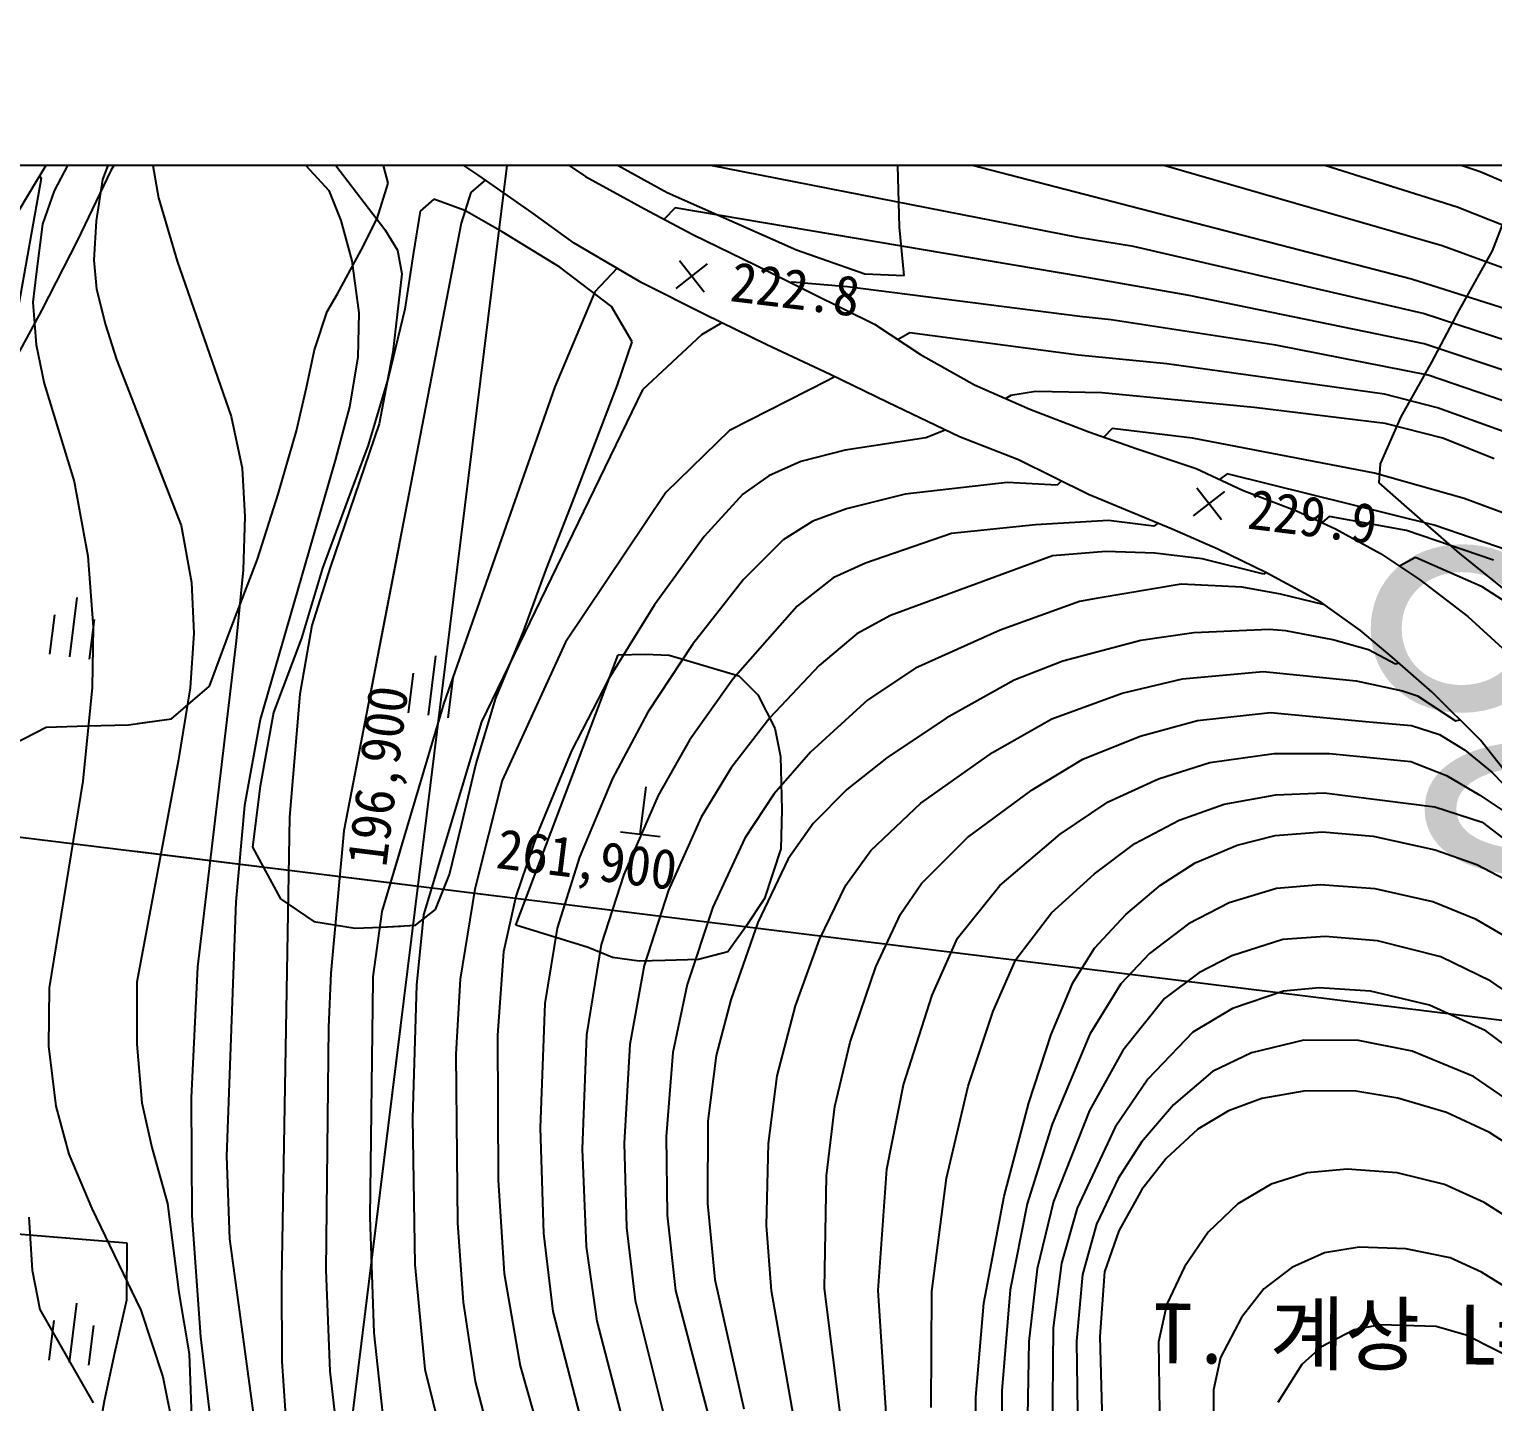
# Model space of a CAD drawing. Header units: millimetres. Extents: x 8678 to 9474, y 1103 to 1809.
# Drawn here: x 9258.2 to 9331.5, y 1486.9 to 1555.7 of the extents above; entities that cross this region are included whole.
import ezdxf
from ezdxf.enums import TextEntityAlignment as Align
from ezdxf.xclip import XClip

# ---------------------------------------------------------------- set-up
doc = ezdxf.new("R2010")
doc.units = ezdxf.units.MM
doc.header["$LTSCALE"] = 10
doc.header["$MEASUREMENT"] = 0
doc.header["$XCLIPFRAME"] = 2
doc.layers.add('TX-PAPR', color=2, linetype='Continuous', plot=False)
doc.layers.add('TZ-BASE', color=253, linetype='Continuous')
doc.styles.add('HANA', font='GulimChe.ttf')

# ---------------------------------------------------------------- blocks, each defined once
blk = doc.blocks.new('JD-CGHF56FJ')
at = {"layer": 'TZ-BASE'}
for p, q in [((497.373, -87.964), (530.195, 177.551)), ((79.556, 92.466), (512.161, 38.989)), ((566.251, 74.677, 217), (533.478, 85.97, 217)), ((565.1, 72.903, 218), (533.088, 83.043, 218)), ((564.354, 70.972, 219), (532.699, 80.115, 219)), ((496.158, 77.866, 212.55), (493.616, 73.687, 212.55)), ((498.279, 77.088, 217), (497.25, 74.295, 217)), ((499.399, 77.677, 212.7), (497.667, 74.748, 212.7)), ((507.802, 76.497, 220), (511.397, 71.784, 220)), ((507.802, 76.497, 220), (511.397, 71.784, 220)), ((516.105, 74.494, 212.55), (512.773, 76.719, 212.55)), ((562.827, 69.301, 220), (534.719, 76.58, 220)), ((496.031, 75.999, 216), (494.818, 73.726, 216)), ((499.653, 75.648, 218), (500.056, 73.383, 218)), ((499.653, 75.648, 218), (500.056, 73.383, 218)), ((511.563, 74.108, 212.7), (511.166, 75.618, 212.7)), ((511.563, 74.108, 212.7), (511.166, 75.618, 212.7)), ((518.787, 76.218, 256.28), (521.45, 74.448, 256.28)), ((521.958, 75.624, 221.71), (525.541, 73.639, 221.71)), ((506.99, 75.489, 219), (508.582, 73.744, 219)), ((506.99, 75.489, 219), (508.582, 73.744, 219)), ((546.117, 71.383, 221), (525.447, 75.448, 221)), ((537.167, 71.91, 221.71), (537.087, 75.094, 221.71)), ((494.173, 74.339, 215), (492.985, 67.704, 215)), ((494.095, 74.474, 215), (494.173, 74.339, 215)), ((497.667, 74.748, 212.7), (495.996, 71.256, 212.7)), ((497.25, 74.295, 217), (496.931, 72.222, 217)), ((511.001, 72.333, 212.7), (511.563, 74.108, 212.7)), ((511.001, 72.333, 212.7), (511.563, 74.108, 212.7)), ((516.425, 74.271, 221), (515.699, 73.645, 221)), ((518.758, 72.644, 212.55), (516.105, 74.494, 212.55)), ((521.45, 74.448, 256.28), (524.393, 72.824, 256.28)), ((572.032, 72.193, 217), (566.251, 74.677, 217)), ((493.616, 73.687, 212.55), (492.181, 71.284, 212.55)), ((494.818, 73.726, 216), (494.239, 72.058, 216)), ((500.056, 73.383, 218), (500.985, 70.206, 218)), ((500.056, 73.383, 218), (500.985, 70.206, 218)), ((508.582, 73.744, 219), (509.18, 72.241, 219)), ((508.582, 73.744, 219), (509.18, 72.241, 219)), ((515.699, 73.645, 221), (515.207, 72.102, 221)), ((525.541, 73.639, 221.71), (532.009, 70.774, 221.71)), ((566.876, 70.726, 209.28), (567.975, 73.583, 209.28)), ((513.164, 72.711, 219.42), (512.804, 70.529, 219.42)), ((513.842, 73.302, 219.42), (513.164, 72.711, 219.42)), ((515.394, 72.738, 219.42), (513.842, 73.302, 219.42)), ((517.267, 71.67, 219.42), (515.394, 72.738, 219.42)), ((520.875, 71.103, 212.55), (518.758, 72.644, 212.55)), ((524.393, 72.824, 256.28), (526.813, 71.538, 256.28)), ((525.932, 72.881, 222), (525.377, 72.301, 222)), ((546.28, 69.435, 222), (525.932, 72.881, 222)), ((571.414, 70.393, 218), (565.1, 72.903, 218)), ((494.239, 72.058, 216), (493.929, 69.549, 216)), ((496.931, 72.222, 217), (496.812, 70.249, 217)), ((509.18, 72.241, 219), (509.74, 70.221, 219)), ((509.18, 72.241, 219), (509.74, 70.221, 219)), ((515.207, 72.102, 221), (509.337, 41.651, 221)), ((510.212, 70.758, 212.7), (511.001, 72.333, 212.7)), ((510.212, 70.758, 212.7), (511.001, 72.333, 212.7)), ((537.411, 69.482, 221.71), (537.167, 71.91, 221.71)), ((495.996, 71.256, 212.7), (494.2, 67.73, 212.7)), ((511.397, 71.784, 220), (512.022, 70.758, 220)), ((511.397, 71.784, 220), (512.022, 70.758, 220)), ((520.162, 69.901, 219.42), (517.267, 71.67, 219.42)), ((526.813, 71.538, 256.28), (529.979, 70.008, 256.28)), ((548.901, 70.937, 221), (546.117, 71.383, 221)), ((509.023, 68.558, 212.7), (510.212, 70.758, 212.7)), ((509.023, 68.558, 212.7), (510.212, 70.758, 212.7)), ((512.022, 70.758, 220), (512.235, 69.57, 220)), ((512.022, 70.758, 220), (512.235, 69.57, 220)), ((512.804, 70.529, 219.42), (512.396, 67.798, 219.42)), ((524.258, 69.123, 212.55), (520.875, 71.103, 212.55)), ((532.009, 70.774, 221.71), (535.436, 69.565, 221.71)), ((563.406, 67.587, 221), (548.901, 70.937, 221)), ((570.602, 68.693, 219), (564.354, 70.972, 219)), ((565.221, 67.767, 209.28), (566.876, 70.726, 209.28)), ((496.812, 70.249, 217), (496.944, 68.803, 217)), ((500.985, 70.206, 218), (503.696, 62.425, 218)), ((500.985, 70.206, 218), (503.696, 62.425, 218)), ((509.74, 70.221, 219), (510.093, 67.606, 219)), ((509.74, 70.221, 219), (510.093, 67.606, 219)), ((522.74, 67.93, 219.42), (520.162, 69.901, 219.42)), ((523.026, 69.844, 222), (521.902, 68.668, 222)), ((525.978, 68.833, 222.8), (527.555, 70.063, 222.8)), ((526.151, 70.236, 222.8), (527.381, 68.659, 222.8)), ((529.979, 70.008, 256.28), (532.806, 68.58, 256.28)), ((493.929, 69.549, 216), (493.755, 68.141, 216)), ((512.235, 69.57, 220), (511.783, 65.639, 220)), ((512.235, 69.57, 220), (511.783, 65.639, 220)), ((527.425, 67.522, 212.55), (524.258, 69.123, 212.55)), ((531.788, 69.15, 223), (531.736, 69.12, 223)), ((534.565, 68.907, 223), (531.788, 69.15, 223)), ((535.436, 69.565, 221.71), (537.411, 69.482, 221.71)), ((551.69, 68.489, 222), (546.28, 69.435, 222)), ((569.125, 67.292, 220), (562.827, 69.301, 220)), ((496.944, 68.803, 217), (497.405, 67.007, 217)), ((508.501, 67.675, 212.7), (509.023, 68.558, 212.7)), ((508.501, 67.675, 212.7), (509.023, 68.558, 212.7)), ((521.902, 68.668, 222), (519.909, 63.902, 222)), ((532.806, 68.58, 256.28), (535.911, 67.048, 256.28)), ((546.204, 67.423, 223), (534.565, 68.907, 223)), ((563.458, 66.055, 222), (551.69, 68.489, 222)), ((494.2, 67.73, 212.7), (492.555, 64.699, 212.7)), ((493.755, 68.141, 216), (493.926, 66.008, 216)), ((507.861, 65.759, 212.7), (508.501, 67.675, 212.7)), ((507.861, 65.759, 212.7), (508.501, 67.675, 212.7)), ((510.093, 67.606, 219), (510.034, 65.395, 219)), ((510.093, 67.606, 219), (510.034, 65.395, 219)), ((512.396, 67.798, 219.42), (511.565, 64.344, 219.42)), ((523.78, 66.159, 219.42), (522.74, 67.93, 219.42)), ((530.522, 66.001, 212.55), (527.425, 67.522, 212.55)), ((569.017, 65.74, 221), (563.406, 67.587, 221)), ((563.839, 65.147, 209.28), (565.221, 67.767, 209.28)), ((497.405, 67.007, 217), (497.943, 65.271, 217)), ((528.278, 67.103, 223), (527.249, 66.503, 223)), ((535.911, 67.048, 256.28), (538.223, 65.532, 256.28)), ((547.779, 67.265, 223), (546.204, 67.423, 223)), ((556.028, 65.985, 223), (547.779, 67.265, 223)), ((493.926, 66.008, 216), (494.326, 64.068, 216)), ((512.062, 66.412, 219.42), (511.565, 64.344, 219.42)), ((523.04, 64.004, 219.42), (523.78, 66.159, 219.42)), ((527.249, 66.503, 223), (524.303, 63.76, 223)), ((533.694, 64.52, 212.55), (530.522, 66.001, 212.55)), ((537.691, 66.616, 224), (537.098, 66.269, 224)), ((546.134, 65.498, 224), (537.691, 66.616, 224)), ((563.66, 64.488, 223), (556.028, 65.985, 223)), ((568.577, 64.344, 222), (563.458, 66.055, 222)), ((497.943, 65.271, 217), (501.189, 56.958, 217)), ((507.467, 63.873, 212.7), (507.861, 65.759, 212.7)), ((507.467, 63.873, 212.7), (507.861, 65.759, 212.7)), ((510.034, 65.395, 219), (509.627, 62.904, 219)), ((510.034, 65.395, 219), (509.627, 62.904, 219)), ((511.783, 65.639, 220), (511.107, 62.048, 220)), ((511.783, 65.639, 220), (511.107, 62.048, 220)), ((538.223, 65.532, 256.28), (540.936, 64.008, 256.28)), ((550.556, 65.053, 224), (546.134, 65.498, 224)), ((536.594, 63.114, 212.55), (533.694, 64.52, 212.55)), ((561.47, 63.541, 224), (550.556, 65.053, 224)), ((562.3, 62.395, 209.28), (563.839, 65.147, 209.28)), ((494.326, 64.068, 216), (495.824, 59.153, 216)), ((506.966, 61.698, 212.7), (507.467, 63.873, 212.7)), ((506.966, 61.698, 212.7), (507.467, 63.873, 212.7)), ((511.565, 64.344, 219.42), (510.554, 60.972, 219.42)), ((511.565, 64.344, 219.42), (510.554, 60.972, 219.42)), ((519.909, 63.902, 222), (514.34, 48.05, 222)), ((521.933, 61.077, 219.42), (523.04, 64.004, 219.42)), ((533.584, 64.216, 224), (528.663, 61.717, 224)), ((533.918, 64.412, 224), (533.584, 64.216, 224)), ((540.936, 64.008, 256.28), (543.707, 62.789, 256.28)), ((567.999, 63.007, 223), (563.66, 64.488, 223)), ((524.303, 63.76, 223), (516.229, 47.114, 223)), ((540.171, 61.402, 212.55), (536.594, 63.114, 212.55)), ((542.752, 63.468, 225), (542.493, 63.323, 225)), ((543.986, 63.665, 225), (542.752, 63.468, 225)), ((547.305, 63.597, 225), (543.986, 63.665, 225)), ((554.936, 62.871, 225), (547.305, 63.597, 225)), ((564.127, 62.853, 224), (561.47, 63.541, 224)), ((503.696, 62.425, 218), (504.243, 59.828, 218)), ((503.696, 62.425, 218), (504.243, 59.828, 218)), ((509.627, 62.904, 219), (508.92, 60.281, 219)), ((509.627, 62.904, 219), (508.92, 60.281, 219)), ((543.707, 62.789, 256.28), (546.66, 61.648, 256.28)), ((561.505, 62.066, 225), (554.936, 62.871, 225)), ((561.273, 60.043, 209.28), (562.3, 62.395, 209.28)), ((567.459, 61.651, 224), (564.127, 62.853, 224)), ((499.157, 62.163, 217), (501.189, 56.958, 217)), ((506.05, 58.527, 212.7), (506.966, 61.698, 212.7)), ((506.05, 58.527, 212.7), (506.966, 61.698, 212.7)), ((511.107, 62.048, 220), (508.656, 54.843, 220)), ((511.107, 62.048, 220), (508.656, 54.843, 220)), ((528.663, 61.717, 224), (525.47, 58.603, 224)), ((539.467, 61.739, 225), (538.495, 61.354, 225)), ((546.66, 61.648, 256.28), (549.083, 60.794, 256.28)), ((547.826, 61.821, 226), (547.404, 61.386, 226)), ((551.847, 61.324, 226), (547.826, 61.821, 226)), ((564.383, 61.337, 225), (561.505, 62.066, 225)), ((510.554, 60.972, 219.42), (509.517, 58.209, 219.42)), ((510.554, 60.972, 219.42), (509.517, 58.209, 219.42)), ((520.706, 57.914, 219.42), (521.933, 61.077, 219.42)), ((538.495, 61.354, 225), (534.454, 60.737, 225)), ((543.13, 60.24, 212.55), (540.171, 61.402, 212.55)), ((560.972, 59.581, 226), (551.847, 61.324, 226)), ((566.968, 60.3, 225), (564.383, 61.337, 225)), ((508.92, 60.281, 219), (505.148, 47.225, 219)), ((508.92, 60.281, 219), (505.148, 47.225, 219)), ((532.233, 60.154, 225), (530.624, 59.449, 225)), ((534.454, 60.737, 225), (532.233, 60.154, 225)), ((546.644, 58.506, 212.55), (543.13, 60.24, 212.55)), ((549.083, 60.794, 256.28), (552.034, 59.805, 256.28)), ((504.243, 59.828, 218), (504.378, 57.389, 218)), ((504.243, 59.828, 218), (504.378, 57.389, 218)), ((530.624, 59.449, 225), (529.32, 58.52, 225)), ((552.034, 59.805, 256.28), (554.359, 58.721, 256.28)), ((553.585, 59.543, 227), (553.193, 59.265, 227)), ((563.95, 56.976, 227), (553.585, 59.543, 227)), ((565.456, 58.3, 226), (560.972, 59.581, 226)), ((561.206, 59.094, 209.28), (561.273, 60.043, 209.28)), ((495.824, 59.153, 216), (496.506, 55.41, 216)), ((542.57, 59.116, 226), (537.463, 58.527, 226)), ((545.069, 58.974, 226), (542.57, 59.116, 226)), ((545.272, 59.184, 226), (545.069, 58.974, 226)), ((551.895, 57.431, 229.91), (553.472, 58.661, 229.91)), ((552.069, 58.834, 229.91), (553.299, 57.257, 229.91)), ((554.359, 58.721, 256.28), (557.063, 57.692, 256.28)), ((562.587, 57.876, 209.28), (561.206, 59.094, 209.28)), ((505.011, 55.259, 212.7), (506.05, 58.527, 212.7)), ((505.011, 55.259, 212.7), (506.05, 58.527, 212.7)), ((509.517, 58.209, 219.42), (508.272, 54.816, 219.42)), ((509.517, 58.209, 219.42), (508.272, 54.816, 219.42)), ((525.47, 58.603, 224), (520.433, 51.106, 224)), ((529.32, 58.52, 225), (527.391, 56.406, 225)), ((537.463, 58.527, 226), (534.515, 57.787, 226)), ((550.833, 56.769, 212.55), (546.644, 58.506, 212.55)), ((568.611, 57.127, 226), (565.456, 58.3, 226)), ((504.378, 57.389, 218), (504.298, 54.738, 218)), ((504.378, 57.389, 218), (504.298, 54.738, 218)), ((519.478, 54.751, 219.42), (520.706, 57.914, 219.42)), ((534.515, 57.787, 226), (532.823, 57.167, 226)), ((547.647, 57.202, 227), (543.984, 56.984, 227)), ((549.905, 56.923, 227), (547.647, 57.202, 227)), ((557.063, 57.692, 256.28), (559.018, 56.795, 256.28)), ((558.689, 57.403, 228), (558.35, 57.102, 228)), ((562.573, 56.699, 228), (558.689, 57.403, 228)), ((565.242, 55.552, 209.28), (562.587, 57.876, 209.28)), ((501.189, 56.958, 217), (501.703, 54.105, 217)), ((501.189, 56.958, 217), (501.703, 54.105, 217)), ((532.823, 57.167, 226), (531.344, 56.233, 226)), ((539.775, 56.554, 227), (535.461, 55.073, 227)), ((543.984, 56.984, 227), (539.775, 56.554, 227)), ((550.11, 57.069, 227), (549.905, 56.923, 227)), ((553.116, 55.761, 212.55), (550.833, 56.769, 212.55)), ((559.018, 56.795, 256.28), (561.273, 55.559, 256.28)), ((566.92, 55.211, 228), (562.573, 56.699, 228)), ((568.296, 55.488, 227), (563.95, 56.976, 227)), ((512.1, 55.983, 221), (509.337, 41.651, 221)), ((527.391, 56.406, 225), (524.907, 52.978, 225)), ((531.344, 56.233, 226), (529.355, 54.242, 226)), ((555.522, 54.598, 212.55), (553.116, 55.761, 212.55)), ((496.506, 55.41, 216), (496.772, 51.867, 216)), ((503.614, 51.613, 212.7), (505.011, 55.259, 212.7)), ((503.614, 51.613, 212.7), (505.011, 55.259, 212.7)), ((535.461, 55.073, 227), (533.852, 54.331, 227)), ((544.833, 55.426, 228), (536.726, 52.449, 228)), ((547.511, 55.653, 228), (544.833, 55.426, 228)), ((549.962, 55.574, 228), (547.511, 55.653, 228)), ((552.331, 55.281, 228), (549.962, 55.574, 228)), ((555.423, 54.507, 228), (552.331, 55.281, 228)), ((561.273, 55.559, 256.28), (563.226, 54.24, 256.28)), ((563.023, 55.357, 229), (562.219, 54.92, 229)), ((566.364, 53.882, 229), (563.023, 55.357, 229)), ((567.973, 53.351, 209.28), (565.242, 55.552, 209.28)), ((504.298, 54.738, 218), (503.943, 51.175, 218)), ((504.298, 54.738, 218), (503.943, 51.175, 218)), ((508.272, 54.816, 219.42), (507.223, 51.308, 219.42)), ((508.272, 54.816, 219.42), (507.223, 51.308, 219.42)), ((508.656, 54.843, 220), (507.74, 51.941, 220)), ((508.656, 54.843, 220), (507.74, 51.941, 220)), ((518.339, 51.647, 219.42), (519.478, 54.751, 219.42)), ((533.852, 54.331, 227), (532.05, 52.917, 227)), ((555.524, 54.597, 228), (555.423, 54.507, 228)), ((558.27, 53.109, 212.55), (555.522, 54.598, 212.55)), ((501.703, 54.105, 217), (501.823, 51.556, 217)), ((501.703, 54.105, 217), (501.823, 51.556, 217)), ((529.355, 54.242, 226), (526.8, 50.997, 226)), ((551.279, 54.013, 229), (547.018, 53.296, 229)), ((554.336, 53.859, 229), (551.279, 54.013, 229)), ((556.251, 53.51, 229), (554.336, 53.859, 229)), ((563.226, 54.24, 256.28), (565.637, 52.39, 256.28)), ((569.782, 51.67, 229), (566.364, 53.882, 229)), ((495.969, 53.354, 215.73), (495.601, 50.377, 215.73)), ((524.907, 52.978, 225), (522.59, 49.253, 225)), ((532.05, 52.917, 227), (528.829, 49.253, 227)), ((546.186, 53.153, 229), (542.215, 51.701, 229)), ((547.018, 53.296, 229), (546.186, 53.153, 229)), ((558.463, 52.972, 229), (556.251, 53.51, 229)), ((560.261, 51.694, 212.55), (558.27, 53.109, 212.55)), ((494.609, 50.5, 215.73), (494.854, 52.484, 215.73)), ((496.594, 50.254, 215.73), (496.839, 52.239, 215.73)), ((536.726, 52.449, 228), (535.042, 51.526, 228)), ((565.637, 52.39, 256.28), (567.946, 50.281, 256.28)), ((496.772, 51.867, 216), (496.729, 48.842, 216)), ((501.823, 51.556, 217), (501.636, 48.814, 217)), ((501.823, 51.556, 217), (501.636, 48.814, 217)), ((502.604, 48.907, 212.7), (503.614, 51.613, 212.7)), ((502.604, 48.907, 212.7), (503.614, 51.613, 212.7)), ((507.74, 51.941, 220), (507.133, 48.496, 220)), ((507.74, 51.941, 220), (507.133, 48.496, 220)), ((516.958, 48.301, 219.42), (518.339, 51.647, 219.42)), ((535.042, 51.526, 228), (533.148, 49.943, 228)), ((542.215, 51.701, 229), (537.977, 49.807, 229)), ((551.909, 51.568, 230), (549.263, 51.194, 230)), ((555.681, 51.735, 230), (551.909, 51.568, 230)), ((556.519, 51.68, 230), (555.681, 51.735, 230)), ((558.877, 51.229, 230), (556.519, 51.68, 230)), ((561.85, 50.359, 212.55), (560.261, 51.694, 212.55)), ((503.943, 51.175, 218), (501.999, 34.843, 218)), ((503.943, 51.175, 218), (501.999, 34.843, 218)), ((507.223, 51.308, 219.42), (505.806, 47.584, 219.42)), ((507.223, 51.308, 219.42), (505.806, 47.584, 219.42)), ((520.433, 51.106, 224), (517.27, 44.179, 224)), ((526.8, 50.997, 226), (524.559, 47.592, 226)), ((549.263, 51.194, 230), (545.347, 50.154, 230)), ((560.661, 50.728, 230), (558.877, 51.229, 230)), ((562.025, 50.001, 230), (560.661, 50.728, 230)), ((513.935, 50.418, 221.89), (513.567, 47.441, 221.89)), ((517.951, 36.933, 226.25), (523.071, 50.478, 226.25)), ((523.071, 50.478, 226.25), (524.426, 50.512, 226.25)), ((524.426, 50.512, 226.25), (525.629, 50.464, 226.25)), ((525.629, 50.464, 226.25), (527.777, 49.825, 226.25)), ((533.148, 49.943, 228), (530.684, 47.316, 228)), ((545.347, 50.154, 230), (542.923, 49.204, 230)), ((563.86, 48.609, 212.55), (561.85, 50.359, 212.55)), ((562.208, 50.047, 230), (562.025, 50.001, 230)), ((512.574, 47.563, 221.89), (512.82, 49.548, 221.89)), ((514.559, 47.318, 221.89), (514.805, 49.303, 221.89)), ((522.59, 49.253, 225), (520.739, 45.665, 225)), ((528.829, 49.253, 227), (526.644, 46.192, 227)), ((527.777, 49.825, 226.25), (529.127, 49.417, 226.25)), ((529.127, 49.417, 226.25), (530.077, 48.463, 226.25)), ((537.977, 49.807, 229), (535.577, 48.211, 229)), ((542.923, 49.204, 230), (539.506, 47.302, 230)), ((548.331, 48.551, 231), (551.342, 49.275, 231)), ((551.342, 49.275, 231), (555.387, 49.63, 231)), ((555.387, 49.63, 231), (560.052, 49.164, 231)), ((560.052, 49.164, 231), (562.364, 48.673, 231)), ((496.729, 48.842, 216), (496.268, 44.135, 216)), ((500.698, 47.268, 212.7), (502.604, 48.907, 212.7)), ((500.698, 47.268, 212.7), (502.604, 48.907, 212.7)), ((501.636, 48.814, 217), (501.054, 45.234, 217)), ((501.636, 48.814, 217), (501.054, 45.234, 217)), ((507.133, 48.496, 220), (506.618, 42.332, 220)), ((507.133, 48.496, 220), (506.618, 42.332, 220)), ((530.077, 48.463, 226.25), (530.919, 46.797, 226.25)), ((544.809, 47.26, 231), (548.331, 48.551, 231)), ((562.364, 48.673, 231), (563.115, 48.412, 231)), ((563.115, 48.412, 231), (565.031, 47.169, 231)), ((566.272, 46.195, 212.55), (563.86, 48.609, 212.55)), ((514.34, 48.05, 222), (511.244, 37.606, 222)), ((515.958, 45.019, 219.42), (516.958, 48.301, 219.42)), ((535.577, 48.211, 229), (532.713, 45.598, 229)), ((496.503, 46.91, 212.7), (498.556, 46.969, 212.7)), ((498.556, 46.969, 212.7), (500.698, 47.268, 212.7)), ((498.977, 47.028, 212.7), (500.698, 47.268, 212.7)), ((505.148, 47.225, 219), (504.368, 42.924, 219)), ((505.148, 47.225, 219), (504.368, 42.924, 219)), ((505.806, 47.584, 219.42), (505.147, 43.887, 219.42)), ((505.806, 47.584, 219.42), (505.147, 43.887, 219.42)), ((516.229, 47.114, 223), (513.33, 37.448, 223)), ((524.559, 47.592, 226), (522.796, 44.281, 226)), ((530.684, 47.316, 228), (528.732, 44.807, 228)), ((539.506, 47.302, 230), (536.533, 45.31, 230)), ((541.825, 45.571, 231), (544.809, 47.26, 231)), ((549.228, 46.398, 232), (552.091, 47.181, 232)), ((552.091, 47.181, 232), (555.76, 47.575, 232)), ((555.76, 47.575, 232), (560.706, 47.116, 232)), ((560.706, 47.116, 232), (562.821, 46.939, 232)), ((562.821, 46.939, 232), (564.219, 46.486, 232)), ((565.031, 47.169, 231), (565.248, 47.22, 231)), ((492.709, 45.968, 212.7), (494.42, 46.855, 212.7)), ((494.42, 46.855, 212.7), (496.503, 46.91, 212.7)), ((526.644, 46.192, 227), (525.075, 43.427, 227)), ((530.919, 46.797, 226.25), (531.206, 45.371, 226.25)), ((546.351, 45.24, 232), (549.228, 46.398, 232)), ((564.219, 46.486, 232), (565.466, 45.717, 232)), ((567.945, 44.074, 212.55), (566.272, 46.195, 212.55)), ((520.739, 45.665, 225), (519.025, 41.5, 225)), ((532.713, 45.598, 229), (530.87, 43.492, 229)), ((538.245, 43.047, 231), (541.825, 45.571, 231)), ((552.722, 45.073, 233), (555.938, 45.52, 233)), ((555.938, 45.52, 233), (558.708, 45.53, 233)), ((558.708, 45.53, 233), (562.779, 45.135, 233)), ((565.466, 45.717, 232), (566.838, 44.597, 232)), ((501.054, 45.234, 217), (498.962, 34.065, 217)), ((501.054, 45.234, 217), (498.962, 34.065, 217)), ((515.243, 42.004, 219.42), (515.958, 45.019, 219.42)), ((528.732, 44.807, 228), (527.236, 42.329, 228)), ((531.206, 45.371, 226.25), (531.281, 42.712, 226.25)), ((536.533, 45.31, 230), (534.533, 43.722, 230)), ((543.811, 43.715, 232), (546.351, 45.24, 232)), ((550.15, 44.259, 233), (552.722, 45.073, 233)), ((562.779, 45.135, 233), (564.58, 44.429, 233)), ((496.268, 44.135, 216), (494.572, 33.78, 216)), ((517.27, 44.179, 224), (515.895, 38.735, 224)), ((522.796, 44.281, 226), (521.144, 40.331, 226)), ((547.625, 43.1, 233), (550.15, 44.259, 233)), ((564.58, 44.429, 233), (566.247, 43.44, 233)), ((566.838, 44.597, 232), (569.417, 41.93, 232)), ((505.147, 43.887, 219.42), (504.761, 40.841, 219.42)), ((505.147, 43.887, 219.42), (504.761, 40.841, 219.42)), ((525.075, 43.427, 227), (523.36, 39.466, 227)), ((524.186, 41.483, 227.11), (524.481, 43.865, 227.11)), ((530.87, 43.492, 229), (529.42, 41.279, 229)), ((534.533, 43.722, 230), (532.851, 42.015, 230)), ((540.572, 41.319, 232), (543.811, 43.715, 232)), ((553.435, 42.996, 234), (556.018, 43.462, 234)), ((556.018, 43.462, 234), (558.45, 43.564, 234)), ((558.45, 43.564, 234), (563.986, 42.862, 234)), ((566.247, 43.44, 233), (567.695, 42.478, 233)), ((504.368, 42.924, 219), (503.934, 38.09, 219)), ((504.368, 42.924, 219), (503.934, 38.09, 219)), ((531.281, 42.712, 226.25), (531.23, 40.753, 226.25)), ((535.739, 40.668, 231), (538.245, 43.047, 231)), ((545.222, 41.493, 233), (547.625, 43.1, 233)), ((551.189, 42.183, 234), (553.435, 42.996, 234)), ((563.986, 42.862, 234), (566.36, 42.084, 234)), ((506.618, 42.332, 220), (506.206, 19.174, 220)), ((506.618, 42.332, 220), (506.206, 19.174, 220)), ((514.627, 39.47, 219.42), (515.243, 42.004, 219.42)), ((527.236, 42.329, 228), (525.606, 38.682, 228)), ((532.851, 42.015, 230), (531.593, 40.245, 230)), ((548.964, 41.018, 234), (551.189, 42.183, 234)), ((566.36, 42.084, 234), (567.586, 41.149, 234)), ((509.337, 41.651, 221), (508.687, 34.515, 221)), ((509.337, 41.651, 221), (508.687, 34.515, 221)), ((519.025, 41.5, 225), (517.952, 38.361, 225)), ((523.194, 41.606, 227.11), (525.179, 41.36, 227.11)), ((529.42, 41.279, 229), (527.824, 37.823, 229)), ((538.269, 39.013, 232), (540.572, 41.319, 232)), ((542.198, 38.907, 233), (545.222, 41.493, 233)), ((554.08, 40.938, 235), (555.995, 41.417, 235)), ((555.995, 41.417, 235), (558.348, 41.604, 235)), ((558.348, 41.604, 235), (560.905, 41.393, 235)), ((560.905, 41.393, 235), (564.008, 40.694, 235)), ((498.901, 40.628), (700.297, 15.733)), ((504.761, 40.841, 219.42), (506.162, 38.24, 219.42)), ((504.761, 40.841, 219.42), (506.162, 38.24, 219.42)), ((512.155, 40.68, 222), (511.244, 37.606, 222)), ((521.144, 40.331, 226), (520.022, 36.775, 226)), ((531.23, 40.753, 226.25), (530.408, 38.265, 226.25)), ((534.485, 38.937, 231), (535.739, 40.668, 231)), ((546.932, 39.505, 234), (548.964, 41.018, 234)), ((551.982, 40.046, 235), (554.08, 40.938, 235)), ((564.008, 40.694, 235), (566.089, 39.969, 235)), ((531.593, 40.245, 230), (530.068, 37.061, 230)), ((550.241, 38.933, 235), (551.982, 40.046, 235)), ((566.089, 39.969, 235), (568.157, 38.874, 235)), ((513.926, 37.713, 219.42), (514.627, 39.47, 219.42)), ((523.36, 39.466, 227), (522.235, 35.952, 227)), ((533.159, 36.21, 231), (534.485, 38.937, 231)), ((537.217, 37.483, 232), (538.269, 39.013, 232)), ((540.078, 36.273, 233), (542.198, 38.907, 233)), ((544.792, 37.542, 234), (546.932, 39.505, 234)), ((548.505, 37.463, 235), (550.241, 38.933, 235)), ((558.244, 38.946, 236), (556.052, 38.757, 236)), ((561.007, 38.74, 236), (558.244, 38.946, 236)), ((506.162, 38.24, 219.42), (507.826, 37.107, 219.42)), ((506.162, 38.24, 219.42), (507.826, 37.107, 219.42)), ((515.895, 38.735, 224), (515.171, 34.225, 224)), ((517.952, 38.361, 225), (517.329, 35.587, 225)), ((525.606, 38.682, 228), (524.38, 34.9, 228)), ((530.408, 38.265, 226.25), (529.454, 36.821, 226.25)), ((556.052, 38.757, 236), (553.693, 38.037, 236)), ((563.89, 38.089, 236), (561.007, 38.74, 236)), ((503.934, 38.09, 219), (503.465, 25.356, 219)), ((503.934, 38.09, 219), (503.465, 25.356, 219)), ((511.244, 37.606, 222), (510.797, 34.331, 222)), ((511.244, 37.606, 222), (510.797, 34.331, 222)), ((512.921, 36.92, 219.42), (513.926, 37.713, 219.42)), ((513.33, 37.448, 223), (512.981, 33.922, 223)), ((527.824, 37.823, 229), (526.541, 33.955, 229)), ((535.987, 34.83, 232), (537.217, 37.483, 232)), ((542.999, 35.196, 234), (544.792, 37.542, 234)), ((546.937, 35.766, 235), (548.505, 37.463, 235)), ((553.693, 38.037, 236), (551.644, 36.997, 236)), ((566.064, 37.216, 236), (563.89, 38.089, 236)), ((507.826, 37.107, 219.42), (509.911, 36.779, 219.42)), ((507.826, 37.107, 219.42), (509.911, 36.779, 219.42)), ((509.911, 36.779, 219.42), (511.206, 36.82, 219.42)), ((509.911, 36.779, 219.42), (511.206, 36.82, 219.42)), ((511.206, 36.82, 219.42), (512.921, 36.92, 219.42)), ((511.206, 36.82, 219.42), (512.169, 36.876, 219.42)), ((521.569, 35.801, 226.25), (517.951, 36.933, 226.25)), ((520.022, 36.775, 226), (519.409, 33.002, 226)), ((529.454, 36.821, 226.25), (528.565, 35.581, 226.25)), ((530.068, 37.061, 230), (528.716, 33.18, 230)), ((551.644, 36.997, 236), (549.689, 35.508, 236)), ((568.492, 35.794, 236), (566.064, 37.216, 236)), ((522.235, 35.952, 227), (521.49, 31.431, 227)), ((531.966, 32.88, 231), (533.159, 36.21, 231)), ((538.808, 33.414, 233), (540.078, 36.273, 233)), ((556.367, 36.21, 237), (553.814, 35.392, 237)), ((558.501, 36.361, 237), (556.367, 36.21, 237)), ((561.109, 36.141, 237), (558.501, 36.361, 237)), ((564.281, 35.339, 237), (561.109, 36.141, 237)), ((517.329, 35.587, 225), (517.027, 31.411, 225)), ((522.787, 35.298, 226.25), (521.569, 35.801, 226.25)), ((524.125, 35.122, 226.25), (522.787, 35.298, 226.25)), ((527.097, 35.198, 226.25), (525.439, 35.151, 226.25)), ((528.565, 35.581, 226.25), (527.097, 35.198, 226.25)), ((541.856, 32.607, 234), (542.999, 35.196, 234)), ((545.853, 34.039, 235), (546.937, 35.766, 235)), ((549.689, 35.508, 236), (548.253, 33.987, 236)), ((553.814, 35.392, 237), (552.173, 34.536, 237)), ((566.795, 34.119, 237), (564.281, 35.339, 237)), ((501.999, 34.843, 218), (501.685, 28.266, 218)), ((501.999, 34.843, 218), (501.685, 28.266, 218)), ((508.687, 34.515, 221), (508.568, 31.806, 221)), ((508.687, 34.515, 221), (508.568, 31.806, 221)), ((524.38, 34.9, 228), (523.659, 30.949, 228)), ((525.439, 35.151, 226.25), (524.125, 35.122, 226.25)), ((534.692, 31.053, 232), (535.987, 34.83, 232)), ((552.173, 34.536, 237), (550.451, 33.254, 237)), ((494.572, 33.78, 216), (494.543, 30.854, 216)), ((498.962, 34.065, 217), (498.971, 30.956, 217)), ((498.962, 34.065, 217), (498.971, 30.956, 217)), ((510.786, 34.181, 222), (510.639, 22.297, 222)), ((510.786, 34.181, 222), (510.639, 22.297, 222)), ((510.797, 34.331, 222), (510.786, 34.181, 222)), ((510.797, 34.331, 222), (510.786, 34.181, 222)), ((512.981, 33.922, 223), (512.784, 27.254, 223)), ((515.171, 34.225, 224), (514.949, 30.452, 224)), ((526.541, 33.955, 229), (525.822, 30.542, 229)), ((544.761, 31.452, 235), (545.853, 34.039, 235)), ((548.253, 33.987, 236), (546.7, 31.466, 236)), ((558.2, 33.776, 238), (556.411, 33.61, 238)), ((560.768, 33.62, 238), (558.2, 33.776, 238)), ((568.502, 32.955, 237), (566.795, 34.119, 237)), ((519.409, 33.002, 226), (519.17, 26.765, 226)), ((528.716, 33.18, 230), (527.996, 30.387, 230)), ((537.375, 28.922, 233), (538.808, 33.414, 233)), ((550.451, 33.254, 237), (548.361, 30.638, 237)), ((556.411, 33.61, 238), (553.858, 32.748, 238)), ((563.715, 32.92, 238), (560.768, 33.62, 238)), ((531.039, 29.367, 231), (531.966, 32.88, 231)), ((540.615, 28.858, 234), (541.856, 32.607, 234)), ((553.858, 32.748, 238), (551.86, 31.568, 238)), ((566.541, 31.623, 238), (563.715, 32.92, 238)), ((486.093, -179.21), (512.187, 31.874)), ((508.568, 31.806, 221), (508.442, 19.641, 221)), ((508.568, 31.806, 221), (508.442, 19.641, 221)), ((551.86, 31.568, 238), (549.61, 29.205, 238)), ((568.168, 30.429, 238), (566.541, 31.623, 238)), ((494.543, 30.854, 216), (494.907, 27.862, 216)), ((498.971, 30.956, 217), (499.218, 28.021, 217)), ((498.971, 30.956, 217), (499.218, 28.021, 217)), ((517.027, 31.411, 225), (517.075, 24.146, 225)), ((521.49, 31.431, 227), (521.271, 25.692, 227)), ((523.659, 30.949, 228), (523.376, 26.006, 228)), ((533.924, 27.831, 232), (534.692, 31.053, 232)), ((543.647, 28.028, 235), (544.761, 31.452, 235)), ((546.7, 31.466, 236), (544.812, 26.956, 236)), ((557.424, 31.167, 239), (554.812, 30.532, 239)), ((560.172, 31.137, 239), (557.424, 31.167, 239)), ((562.856, 30.616, 239), (560.172, 31.137, 239)), ((514.949, 30.452, 224), (515.027, 21.993, 224)), ((525.822, 30.542, 229), (525.489, 26.326, 229)), ((527.996, 30.387, 230), (527.571, 27.102, 230)), ((548.361, 30.638, 237), (546.689, 27.641, 237)), ((554.812, 30.532, 239), (552.851, 29.584, 239)), ((565.927, 29.346, 239), (562.856, 30.616, 239)), ((530.602, 25.981, 231), (531.039, 29.367, 231)), ((552.851, 29.584, 239), (550.889, 27.914, 239)), ((570.265, 26.368, 239), (565.927, 29.346, 239)), ((536.54, 24.699, 233), (537.375, 28.922, 233)), ((539.527, 24.24, 234), (540.615, 28.858, 234)), ((549.61, 29.205, 238), (547.973, 26.802, 238)), ((557.418, 28.606, 240), (555.328, 28.238, 240)), ((559.922, 28.614, 240), (557.418, 28.606, 240)), ((562.142, 28.261, 240), (559.922, 28.614, 240)), ((494.907, 27.862, 216), (495.564, 25.446, 216)), ((499.218, 28.021, 217), (499.713, 25.783, 217)), ((499.218, 28.021, 217), (499.713, 25.783, 217)), ((501.685, 28.266, 218), (501.726, 22.365, 218)), ((501.685, 28.266, 218), (501.726, 22.365, 218)), ((542.412, 23.348, 235), (543.647, 28.028, 235)), ((550.889, 27.914, 239), (549.292, 26.049, 239)), ((555.328, 28.238, 240), (553.653, 27.625, 240)), ((564.572, 27.532, 240), (562.142, 28.261, 240)), ((512.784, 27.254, 223), (512.89, 19.921, 223)), ((533.511, 24.359, 232), (533.924, 27.831, 232)), ((546.689, 27.641, 237), (544.887, 23.081, 237)), ((553.653, 27.625, 240), (552.12, 26.704, 240)), ((566.723, 26.53, 240), (564.572, 27.532, 240)), ((519.17, 26.765, 226), (519.334, 21.472, 226)), ((527.571, 27.102, 230), (527.547, 22.983, 230)), ((544.812, 26.956, 236), (543.574, 22.962, 236)), ((547.973, 26.802, 238), (546.068, 22.744, 238)), ((552.12, 26.704, 240), (550.526, 25.235, 240)), ((568.888, 25.142, 240), (566.723, 26.53, 240)), ((499.713, 25.783, 217), (500.51, 22.977, 217)), ((499.713, 25.783, 217), (500.51, 22.977, 217)), ((521.271, 25.692, 227), (521.476, 20.825, 227)), ((523.376, 26.006, 228), (523.489, 21.776, 228)), ((525.489, 26.326, 229), (525.53, 22.394, 229)), ((530.512, 21.875, 231), (530.602, 25.981, 231)), ((549.292, 26.049, 239), (548.119, 24.233, 239)), ((495.564, 25.446, 216), (496.717, 22.719, 216)), ((503.465, 25.356, 219), (503.607, 21.199, 219)), ((503.465, 25.356, 219), (503.607, 21.199, 219)), ((550.526, 25.235, 240), (549.313, 23.67, 240)), ((533.417, 18.717, 232), (533.511, 24.359, 232)), ((536.104, 18.612, 233), (536.54, 24.699, 233)), ((538.795, 18.569, 234), (539.527, 24.24, 234)), ((548.119, 24.233, 239), (547.033, 21.933, 239)), ((557.598, 24.505, 241), (555.79, 23.943, 241)), ((559.602, 24.692, 241), (557.598, 24.505, 241)), ((562.093, 24.507, 241), (559.602, 24.692, 241)), ((564.469, 23.925, 241), (562.093, 24.507, 241)), ((517.075, 24.146, 225), (517.371, 19.464, 225)), ((549.313, 23.67, 240), (548.162, 21.604, 240)), ((555.79, 23.943, 241), (554.113, 22.951, 241)), ((566.465, 23.028, 241), (564.469, 23.925, 241)), ((500.51, 22.977, 217), (501.063, 18.514, 217)), ((500.51, 22.977, 217), (501.063, 18.514, 217)), ((527.547, 22.983, 230), (527.924, 19.165, 230)), ((541.4, 17.98, 235), (542.412, 23.348, 235)), ((543.574, 22.962, 236), (542.717, 18.648, 236)), ((544.887, 23.081, 237), (544.064, 19.709, 237)), ((546.068, 22.744, 238), (545.285, 19.991, 238)), ((554.113, 22.951, 241), (552.626, 21.537, 241)), ((569, 21.403, 241), (566.465, 23.028, 241)), ((493.562, 22.283, 215), (493.729, 19.634, 215)), ((496.717, 22.719, 216), (499.168, 17.633, 216)), ((501.726, 22.365, 218), (502.162, 16.287, 218)), ((501.726, 22.365, 218), (502.162, 16.287, 218)), ((510.639, 22.297, 222), (510.832, 16.498, 222)), ((510.639, 22.297, 222), (510.832, 16.498, 222)), ((515.027, 21.993, 224), (515.309, 18.033, 224)), ((525.53, 22.394, 229), (525.949, 18.62, 229)), ((492.554, 21.483, 215.96), (498.469, 21.003, 215.96)), ((519.334, 21.472, 226), (519.808, 17.569, 226)), ((523.489, 21.776, 228), (523.929, 18.12, 228)), ((530.761, 18.605, 231), (530.512, 21.875, 231)), ((547.033, 21.933, 239), (546.346, 19.423, 239)), ((548.162, 21.604, 240), (547.442, 19.557, 240)), ((552.626, 21.537, 241), (551.444, 19.806, 241)), ((498.469, 21.003, 215.96), (498.446, 18.124, 215.96)), ((503.607, 21.199, 219), (504.207, 16.797, 219)), ((503.607, 21.199, 219), (504.207, 16.797, 219)), ((521.476, 20.825, 227), (522.013, 17.076, 227)), ((560.196, 20.786, 242), (558.457, 20.508, 242)), ((562.541, 20.703, 242), (560.196, 20.786, 242)), ((564.757, 20.252, 242), (562.541, 20.703, 242)), ((512.89, 19.921, 223), (513.39, 14.674, 223)), ((545.285, 19.991, 238), (544.877, 16.738, 238)), ((551.444, 19.806, 241), (550.562, 17.932, 241)), ((558.457, 20.508, 242), (556.822, 19.767, 242)), ((566.32, 19.533, 242), (564.757, 20.252, 242)), ((493.729, 19.634, 215), (494.101, 17.665, 215)), ((506.206, 19.174, 220), (506.225, 15.072, 220)), ((506.206, 19.174, 220), (506.225, 15.072, 220)), ((508.442, 19.641, 221), (508.631, 14.566, 221)), ((508.442, 19.641, 221), (508.631, 14.566, 221)), ((517.371, 19.464, 225), (518.171, 14.841, 225)), ((527.924, 19.165, 230), (529.381, 12.685, 230)), ((544.064, 19.709, 237), (543.645, 16.053, 237)), ((546.346, 19.423, 239), (546.045, 16.078, 239)), ((547.442, 19.557, 240), (547.21, 16.303, 240)), ((556.822, 19.767, 242), (555.414, 18.697, 242)), ((570.013, 17.232, 242), (566.32, 19.533, 242)), ((498.64, 18.728, 216), (499.168, 17.633, 216)), ((501.063, 18.514, 217), (501.585, 15.442, 217)), ((501.063, 18.514, 217), (501.585, 15.442, 217)), ((525.949, 18.62, 229), (540.561, -36.887, 229)), ((531.899, 12.131, 231), (530.761, 18.605, 231)), ((534.286, 11.798, 232), (533.417, 18.717, 232)), ((536.515, 12.21, 233), (536.104, 18.612, 233)), ((538.75, 12.753, 234), (538.795, 18.569, 234)), ((542.717, 18.648, 236), (542.303, 13.584, 236)), ((555.414, 18.697, 242), (554.298, 17.263, 242)), ((494.101, 17.665, 215), (496.782, 12.984, 215)), ((495.939, 17.981, 215.36), (495.571, 15.003, 215.36)), ((498.446, 18.124, 215.96), (497.847, 15.478, 215.96)), ((499.168, 17.633, 216), (500.267, 14.285, 216)), ((499.168, 17.633, 216), (500.267, 14.285, 216)), ((515.309, 18.033, 224), (515.908, 14.057, 224)), ((523.929, 18.12, 228), (537.031, -34.281, 228)), ((540.999, 13.262, 235), (541.4, 17.98, 235)), ((550.562, 17.932, 241), (550.153, 16.036, 241)), ((494.579, 15.126, 215.36), (494.824, 17.111, 215.36)), ((496.564, 14.881, 215.36), (496.809, 16.866, 215.36)), ((519.808, 17.569, 226), (524.258, 0.331, 226)), ((522.013, 17.076, 227), (526.444, 0.072, 227)), ((554.298, 17.263, 242), (553.259, 15.266, 242)), ((561.253, 16.892, 243), (559.946, 16.647, 243)), ((564.047, 16.805, 243), (561.253, 16.892, 243)), ((502.162, 16.287, 218), (502.944, 9.583, 218)), ((502.162, 16.287, 218), (502.944, 9.583, 218)), ((504.207, 16.797, 219), (505.285, 8.869, 219)), ((504.207, 16.797, 219), (505.285, 8.869, 219)), ((510.832, 16.498, 222), (511.27, 12.462, 222)), ((510.832, 16.498, 222), (511.27, 12.462, 222)), ((544.877, 16.738, 238), (544.81, 11.153, 238)), ((547.21, 16.303, 240), (547.35, 10.862, 240)), ((559.946, 16.647, 243), (558.311, 15.788, 243)), ((565.559, 16.377, 243), (564.047, 16.805, 243)), ((569.378, 14.45, 243), (565.559, 16.377, 243)), ((497.847, 15.478, 215.96), (497.328, 13.073, 215.96)), ((501.585, 15.442, 217), (501.752, 11.111, 217)), ((501.585, 15.442, 217), (501.752, 11.111, 217)), ((543.645, 16.053, 237), (543.555, 10.111, 237)), ((546.045, 16.078, 239), (546.123, 10.179, 239)), ((550.153, 16.036, 241), (550.275, 6.664, 241)), ((558.311, 15.788, 243), (557.331, 14.906, 243)), ((506.225, 15.072, 220), (506.509, 10.932, 220)), ((506.225, 15.072, 220), (506.509, 10.932, 220)), ((513.39, 14.674, 223), (517.697, -2.62, 223)), ((518.171, 14.841, 225), (521.085, 4.548, 225)), ((553.259, 15.266, 242), (552.896, 13.633, 242)), ((557.331, 14.906, 243), (556.128, 13.003, 243)), ((500.267, 14.285, 216), (500.855, 11.378, 216)), ((500.267, 14.285, 216), (500.855, 11.378, 216)), ((508.631, 14.566, 221), (509.096, 10.6, 221)), ((508.631, 14.566, 221), (509.096, 10.6, 221)), ((515.908, 14.057, 224), (519.644, -0.069, 224)), ((540.976, 8.106, 235), (540.999, 13.262, 235)), ((542.303, 13.584, 236), (542.318, 8.139, 236)), ((552.896, 13.633, 242), (552.848, 6.347, 242)), ((497.328, 13.073, 215.96), (496.895, 10.628, 215.96))]:
    blk.add_line(p, q, dxfattribs=at)
at = {"layer": 'TZ-BASE', "style": 'HANA'}
for s, height, rotation, p in [('222.8', 2, 352.95306, (528.629, 68.21, 222.8)), ('229.9', 2, 352.95306, (554.546, 56.808, 229.91)), ('영    천    시', 14.4, 0.79386, (559.672, 40.75)), ('196,900', 2, 82.95306, (511.46, 39.792)), ('T. 계상 L=5,580M', 3, 359.78081, (549.895, 14.969, 255))]:
    blk.add_text(s, height=height, rotation=rotation, dxfattribs=at).set_placement(p)
blk.add_text('261,900', height=2, rotation=352.95306, dxfattribs=at).set_placement((525.884, 38.685), align=Align.RIGHT)

msp = doc.modelspace()

# ---------------------------------------------------------------- linework, layer by layer
at = {"layer": 'TX-PAPR'}
msp.add_lwpolyline([(9463.085, 1398.869), (9466.07, 1548.869), (8764.233, 1548.869), (8764.954, 1398.869)], close=True, dxfattribs=at)

# ---------------------------------------------------------------- block references
at = {"layer": 'TZ-BASE'}
ref = msp.add_blockref('JD-CGHF56FJ', (8764.593, 1473.869), dxfattribs=at)
XClip(ref).set_block_clipping_path([(698.4920732728, -75.0000000069), (701.4767533416, 74.9999999931), (-0.3606341712, 74.9999999931), (0.3606341712, -75.0000000069)])

doc.saveas('drawing.dxf')
